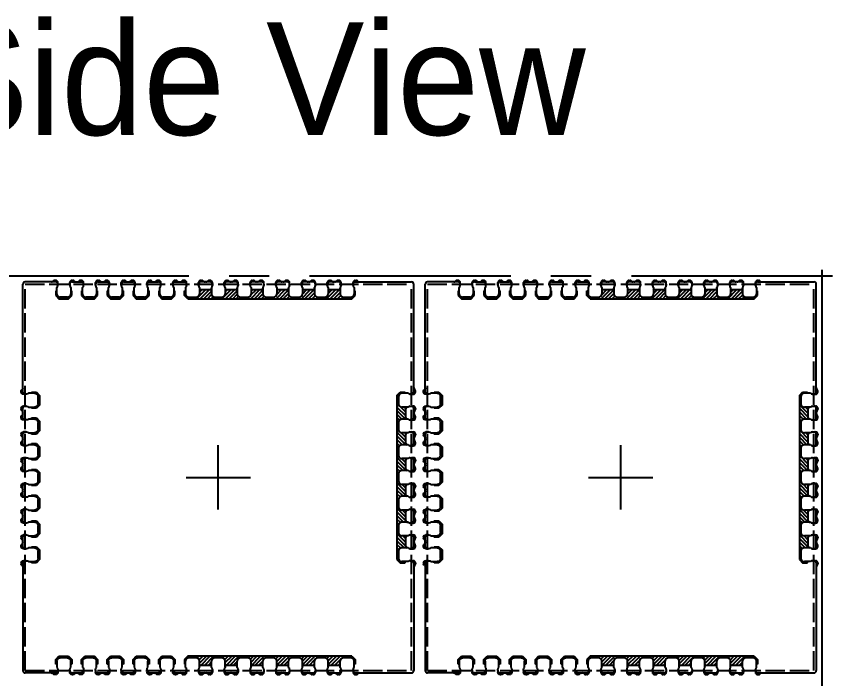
# Model space of a CAD drawing. Extents: x 398 to 764, y 536 to 780.
# Drawn here: x 617.88 to 643.24, y 753.72 to 774.29 of the extents above; entities that cross this region are included whole.
import ezdxf

# ---------------------------------------------------------------- set-up
doc = ezdxf.new("R2010")
doc.units = 0
for name, pattern in [('AM_ISO02W050', [7.5, 6, -1.5]), ('AXES', [2, 1.25, -0.25, 0.25, -0.25]), ('CONTINU', [0])]:
    doc.linetypes.add(name, pattern=pattern)
doc.layers.add('AXIS', color=4, linetype='AXES', lineweight=25)
doc.layers.add('NOTES', color=6, linetype='CONTINU', lineweight=25)
for name, color, linetype in [('bottom etching', 64, 'Continuous'), ('bottom leadframe', 7, 'Continuous'), ('leadframe', 7, 'Continuous'), ('Outline', 6, 'AM_ISO02W050'), ('top leadframe', 5, 'Continuous')]:
    doc.layers.add(name, color=color, linetype=linetype)
doc.styles.get("Standard").update_dxf_attribs({"font": 'ISOCP.SHX', "bigfont": 'bigfont.shx'})
pattern_1 = [(45, (31.19803, -19.82155), (-0.0561266, 0.0561266), [])]
pattern_2 = [(0, (33.5826, -10.5325), (0, 6.985), [5.08, -1.905]), (90, (33.5826, -10.5325), (-6.985, 4e-16), [5.08, -1.905])]
pattern_3 = [(45, (33.58265, -10.53248), (-0.0561266, 0.0561266), [])]
pattern_4 = [(45, (33.58265, -10.53248), (-0.05837166, 0.05837166), [])]

# ---------------------------------------------------------------- blocks, each defined once
blk = doc.blocks.new('12x12 outline')
at = {"layer": 'AXIS', "ltscale": 50}
for p, q in [((0, -1.052), (0, 0.948)), ((-1, -0.052), (1, -0.052))]:
    blk.add_line(p, q, dxfattribs=at)
at = {"layer": 'Outline', "ltscale": 0.1}
for p, q in [((-6, -6.052), (-6, 5.948)), ((-6, 5.948), (6, 5.948)), ((6, -6.052), (6, 5.948)), ((-6, -6.052), (6, -6.052))]:
    blk.add_line(p, q, dxfattribs=at)
at = {"layer": 'top leadframe', "ltscale": 50}
blk.add_line((0, -0.052), (0, -0.052), dxfattribs=at)
blk = doc.blocks.new('lead bottom new left')
at = {"layer": 'bottom leadframe'}
for p, q in [((0.522, 0.255), (0.522, 0.28)), ((0.37, 0.185), (0.452, 0.185)), ((0.37, -0.185), (0.452, -0.185)), ((0.522, -0.255), (0.522, -0.28))]:
    blk.add_line(p, q, dxfattribs=at)
at = {"layer": 'bottom leadframe', "ltscale": 50}
for p, q in [((0, -0.11), (0, 0.11)), ((0.105, 0.215), (0.299, 0.215)), ((0.362, 0.185), (0.4, 0.185)), ((0.299, -0.215), (0.105, -0.215)), ((0.4, -0.185), (0.362, -0.185))]:
    blk.add_line(p, q, dxfattribs=at)
for centre, radius, start, end in [((0.402, 0.255), 0.07, 270, 0), ((0.542, 0.387), 0.07, 180, 229.9948), ((0.105, 0.11), 0.105, 90, 180), ((0.362, 0.265), 0.08, 218.6822, 270), ((0.105, -0.11), 0.105, 180, 270), ((0.362, -0.265), 0.08, 90, 141.3178), ((0.402, -0.255), 0.07, 0, 90), ((0.542, -0.387), 0.07, 130.0052, 180)]:
    blk.add_arc(centre, radius, start, end, dxfattribs=at)
at = {"layer": 'bottom leadframe'}
for centre, start, end in [((0.452, 0.255), 270, 0), ((0.452, 0.28), 0, 49.9948), ((0.452, -0.255), 0, 90), ((0.452, -0.28), 310.0052, 0)]:
    blk.add_arc(centre, 0.07, start, end, dxfattribs=at)
blk = doc.blocks.new('Lead bottom leadframe')
at = {"layer": 'bottom etching', "ltscale": 50}
h = blk.add_hatch(dxfattribs=at)
h.set_pattern_fill('ANSI31', color=256, scale=0.025)
h.set_pattern_definition([(45, (1191.91155, 12.07104), (-0.056126601, 0.056126601), [])])
h.paths.add_polyline_path([(0, 0.15), (-0.1, 0.25), (-0.25, 0.25), (-0.25, 0.215), (-0.155, 0.215, -0.414214), (-0.05, 0.11), (-0.05, -0.11, -0.414214), (-0.155, -0.215), (-0.25, -0.215), (-0.25, -0.25), (-0.1, -0.25), (0, -0.15)])
at = {"layer": 'top leadframe', "ltscale": 50}
for p, q in [((-0.25, 0.215), (-0.25, 0.25)), ((-0.25, 0.25), (-0.1, 0.25)), ((-0.1, 0.25), (0, 0.15)), ((0, 0.15), (0, -0.15)), ((-0.25, -0.25), (-0.25, -0.215)), ((-0.1, -0.25), (-0.25, -0.25)), ((0, -0.15), (-0.1, -0.25))]:
    blk.add_line(p, q, dxfattribs=at)
at = {"layer": 'bottom etching', "ltscale": 50, "xscale": -1}
blk.add_blockref('lead bottom new left', (-0.05, 0), dxfattribs=at)
blk = doc.blocks.new('lead bottom new')
at = {"layer": 'bottom leadframe'}
for p, q in [((-0.522, 0.255), (-0.522, 0.28)), ((-0.37, 0.185), (-0.452, 0.185)), ((-0.37, -0.185), (-0.452, -0.185)), ((-0.522, -0.255), (-0.522, -0.28))]:
    blk.add_line(p, q, dxfattribs=at)
at = {"layer": 'bottom leadframe', "ltscale": 50}
for p, q in [((-0.362, 0.185), (-0.392, 0.185)), ((-0.299, 0.215), (-0.105, 0.215)), ((0, -0.11), (0, 0.11)), ((-0.4, -0.185), (-0.362, -0.185)), ((-0.362, -0.185), (-0.392, -0.185)), ((-0.299, -0.215), (-0.105, -0.215))]:
    blk.add_line(p, q, dxfattribs=at)
at = {"layer": 'bottom leadframe'}
for centre, start, end in [((-0.452, 0.28), 130.0052, 180), ((-0.452, 0.255), 180, 270), ((-0.452, -0.255), 90, 180), ((-0.452, -0.28), 180, 229.9948)]:
    blk.add_arc(centre, 0.07, start, end, dxfattribs=at)
at = {"layer": 'bottom leadframe', "ltscale": 50}
for centre, radius, start, end in [((-0.542, 0.387), 0.07, 310.0052, 0), ((-0.403, 0.255), 0.07, 180, 270), ((-0.362, 0.265), 0.08, 270, 321.3178), ((-0.105, 0.11), 0.105, 0, 90), ((-0.403, -0.255), 0.07, 90, 180), ((-0.362, -0.265), 0.08, 38.6822, 90), ((-0.105, -0.11), 0.105, 270, 0), ((-0.542, -0.387), 0.07, 0, 49.9948)]:
    blk.add_arc(centre, radius, start, end, dxfattribs=at)
blk = doc.blocks.new('power bar bottom leadframe')
at = {"layer": 'bottom etching', "ltscale": 50}
h = blk.add_hatch(dxfattribs=at)
h.set_pattern_fill('ANSI31', color=256, scale=0.025)
h.set_pattern_definition([(45, (31.98265, -4.98248), (-0.0561266, 0.0561266), [])])
h.paths.add_polyline_path([(-0.91, -0.05), (-0.69, -0.05, -0.414214), (-0.585, -0.155), (-0.585, -0.316, -0.414214), (-0.545, -0.276), (-0.255, -0.276, -0.414214), (-0.215, -0.316), (-0.215, -0.155, -0.414214), (-0.11, -0.05), (0.11, -0.05, -0.414214), (0.215, -0.155), (0.215, -0.316, -0.414214), (0.255, -0.276), (0.545, -0.276, -0.414214), (0.585, -0.316), (0.585, -0.155, -0.414214), (0.69, -0.05), (0.91, -0.05, -0.414214), (1.015, -0.155), (1.015, -0.316, -0.414214), (1.055, -0.276), (1.345, -0.276, -0.414214), (1.385, -0.316), (1.385, -0.155, -0.414214), (1.49, -0.05), (1.71, -0.05, -0.414214), (1.815, -0.155), (1.815, -0.316, -0.414214), (1.855, -0.276), (2.145, -0.276, -0.414214), (2.185, -0.316), (2.185, -0.155, -0.414214), (2.29, -0.05), (2.51, -0.05, -0.414214), (2.615, -0.155), (2.615, -0.25), (2.65, -0.25), (2.65, -0.1), (2.55, 0), (-2.55, 0), (-2.65, -0.1), (-2.65, -0.25), (-2.615, -0.25), (-2.615, -0.155, -0.414214), (-2.51, -0.05), (-2.29, -0.05, -0.414214), (-2.185, -0.155), (-2.185, -0.316, -0.414214), (-2.145, -0.276), (-1.855, -0.276, -0.414214), (-1.815, -0.316), (-1.815, -0.155, -0.414214), (-1.71, -0.05), (-1.49, -0.05, -0.414214), (-1.385, -0.155), (-1.385, -0.316, -0.414214), (-1.345, -0.276), (-1.055, -0.276, -0.414214), (-1.015, -0.316), (-1.015, -0.155, -0.414214)])
h = blk.add_hatch(dxfattribs=at)
h.set_pattern_fill('ANSI31', color=256, scale=0.025)
h.set_pattern_definition(pattern_1)
h.paths.add_polyline_path([(-2.013, -0.523), (-2.145, -0.523, -0.414214), (-2.215, -0.453), (-2.215, -0.503, 0.414214), (-2.145, -0.573), (-2.12, -0.573, 0.221671), (-2.066, -0.548, -0.221671)])
h = blk.add_hatch(dxfattribs=at)
h.set_pattern_fill('ANSI31', color=256, scale=0.025)
h.set_pattern_definition(pattern_1)
h.paths.add_polyline_path([(-1.785, -0.503), (-1.785, -0.453, -0.414214), (-1.855, -0.523), (-1.987, -0.523, -0.221671), (-1.934, -0.548, 0.221671), (-1.88, -0.573), (-1.855, -0.573, 0.414214)])
h = blk.add_hatch(dxfattribs=at)
h.set_pattern_fill('ANSI31', color=256, scale=0.025)
h.set_pattern_definition(pattern_1)
h.paths.add_polyline_path([(-1.266, -0.548, -0.221671), (-1.213, -0.523), (-1.345, -0.523, -0.414214), (-1.415, -0.453), (-1.415, -0.503, 0.414214), (-1.345, -0.573), (-1.32, -0.573, 0.221671)])
h = blk.add_hatch(dxfattribs=at)
h.set_pattern_fill('ANSI31', color=256, scale=0.025)
h.set_pattern_definition(pattern_1)
h.paths.add_polyline_path([(-0.985, -0.503), (-0.985, -0.453, -0.414214), (-1.055, -0.523), (-1.187, -0.523, -0.221671), (-1.134, -0.548, 0.221671), (-1.08, -0.573), (-1.055, -0.573, 0.414214)])
h = blk.add_hatch(dxfattribs=at)
h.set_pattern_fill('ANSI31', color=256, scale=0.025)
h.set_pattern_definition(pattern_1)
h.paths.add_polyline_path([(-0.466, -0.548, -0.221671), (-0.413, -0.523), (-0.545, -0.523, -0.414214), (-0.615, -0.453), (-0.615, -0.503, 0.414214), (-0.545, -0.573), (-0.52, -0.573, 0.221671)])
h = blk.add_hatch(dxfattribs=at)
h.set_pattern_fill('ANSI31', color=256, scale=0.025)
h.set_pattern_definition(pattern_1)
h.paths.add_polyline_path([(-0.185, -0.503), (-0.185, -0.453, -0.414214), (-0.255, -0.523), (-0.387, -0.523, -0.221671), (-0.334, -0.548, 0.221671), (-0.28, -0.573), (-0.255, -0.573, 0.414214)])
h = blk.add_hatch(dxfattribs=at)
h.set_pattern_fill('ANSI31', color=256, scale=0.025)
h.set_pattern_definition(pattern_1)
h.paths.add_polyline_path([(0.334, -0.548, -0.221671), (0.387, -0.523), (0.255, -0.523, -0.414214), (0.185, -0.453), (0.185, -0.503, 0.414214), (0.255, -0.573), (0.28, -0.573, 0.221671)])
h = blk.add_hatch(dxfattribs=at)
h.set_pattern_fill('ANSI31', color=256, scale=0.025)
h.set_pattern_definition(pattern_1)
h.paths.add_polyline_path([(0.615, -0.503), (0.615, -0.453, -0.414214), (0.545, -0.523), (0.413, -0.523, -0.221671), (0.466, -0.548, 0.221671), (0.52, -0.573), (0.545, -0.573, 0.414214)])
h = blk.add_hatch(dxfattribs=at)
h.set_pattern_fill('ANSI31', color=256, scale=0.025)
h.set_pattern_definition(pattern_1)
h.paths.add_polyline_path([(1.134, -0.548, -0.221671), (1.187, -0.523), (1.055, -0.523, -0.414214), (0.985, -0.453), (0.985, -0.503, 0.414214), (1.055, -0.573), (1.08, -0.573, 0.221671)])
h = blk.add_hatch(dxfattribs=at)
h.set_pattern_fill('ANSI31', color=256, scale=0.025)
h.set_pattern_definition(pattern_1)
h.paths.add_polyline_path([(1.415, -0.503), (1.415, -0.453, -0.414214), (1.345, -0.523), (1.213, -0.523, -0.221671), (1.266, -0.548, 0.221671), (1.32, -0.573), (1.345, -0.573, 0.414214)])
h = blk.add_hatch(dxfattribs=at)
h.set_pattern_fill('ANSI31', color=256, scale=0.025)
h.set_pattern_definition(pattern_1)
h.paths.add_polyline_path([(1.934, -0.548, -0.221671), (1.987, -0.523), (1.855, -0.523, -0.414214), (1.785, -0.453), (1.785, -0.503, 0.414214), (1.855, -0.573), (1.88, -0.573, 0.221671)])
h = blk.add_hatch(dxfattribs=at)
h.set_pattern_fill('ANSI31', color=256, scale=0.025)
h.set_pattern_definition(pattern_1)
h.paths.add_polyline_path([(2.215, -0.503), (2.215, -0.453, -0.414214), (2.145, -0.523), (2.013, -0.523, -0.221671), (2.066, -0.548, 0.221671), (2.12, -0.573), (2.145, -0.573, 0.414214)])
at = {"layer": 'bottom leadframe', "ltscale": 50}
for p, q in [((-2.65, -0.25), (-2.615, -0.25)), ((-2.65, -0.25), (-2.615, -0.25)), ((2.65, -0.25), (2.615, -0.25)), ((-2.585, -0.412, 0), (-2.585, -0.443, 0)), ((-1.385, -0.316), (-1.385, -0.35))]:
    blk.add_line(p, q, dxfattribs=at)
at = {"layer": 'leadframe', "ltscale": 50}
for p, q in [((-2.145, -0.523), (-1.855, -0.523)), ((-1.345, -0.523), (-1.055, -0.523)), ((-0.545, -0.523), (-0.255, -0.523)), ((0.255, -0.523), (0.545, -0.523)), ((1.055, -0.523), (1.345, -0.523)), ((1.855, -0.523), (2.145, -0.523))]:
    blk.add_line(p, q, dxfattribs=at)
at = {"layer": 'top leadframe', "ltscale": 50}
for p, q in [((-2.55, 0), (-2.65, -0.1)), ((2.55, 0), (-2.55, 0)), ((2.55, 0), (2.65, -0.1)), ((-2.65, -0.1), (-2.65, -0.25)), ((-2.65, -0.25), (-2.615, -0.25)), ((2.65, -0.25), (2.615, -0.25)), ((2.65, -0.1), (2.65, -0.25)), ((-2.145, -0.276), (-1.855, -0.276)), ((-1.345, -0.276), (-1.055, -0.276)), ((-0.545, -0.276), (-0.255, -0.276)), ((0.255, -0.276), (0.545, -0.276)), ((1.055, -0.276), (1.345, -0.276)), ((1.855, -0.276), (2.145, -0.276))]:
    blk.add_line(p, q, dxfattribs=at)
for centre, start, end in [((-2.145, -0.316), 90, 180), ((-1.855, -0.316), 0, 90), ((-1.345, -0.316), 90, 180), ((-1.055, -0.316), 0, 90), ((-0.545, -0.316), 90, 180), ((-0.255, -0.316), 0, 90), ((0.255, -0.316), 90, 180), ((0.545, -0.316), 0, 90), ((1.055, -0.316), 90, 180), ((1.345, -0.316), 0, 90), ((1.855, -0.316), 90, 180), ((2.145, -0.316), 0, 90)]:
    blk.add_arc(centre, 0.04, start, end, dxfattribs=at)
at = {"layer": 'leadframe', "ltscale": 50, "rotation": 90}
for p in [(-2.4, -0.05), (-1.6, -0.05), (-0.8, -0.05), (0, -0.05), (0.8, -0.05), (1.6, -0.05), (2.4, -0.05)]:
    blk.add_blockref('lead bottom new', p, dxfattribs=at)
blk = doc.blocks.new('bottom leadframe')
at = {"layer": 'bottom etching', "ltscale": 50}
h = blk.add_hatch(dxfattribs=at)
h.set_pattern_fill('ANSI31', color=256, scale=0.025)
h.set_pattern_definition(pattern_3)
h.paths.add_polyline_path([(-5.055, 6.122), (-5.08, 6.122, 0.221671), (-5.134, 6.097, -0.221671), (-5.187, 6.072), (-5.055, 6.072, -0.414214), (-4.985, 6.003), (-4.985, 6.052, 0.414214)])
h = blk.add_hatch(dxfattribs=at)
h.set_pattern_fill('ANSI31', color=256, scale=0.025)
h.set_pattern_definition(pattern_3)
h.paths.add_polyline_path([(-4.255, 6.122), (-4.28, 6.122, 0.221671), (-4.334, 6.097, -0.221671), (-4.387, 6.072), (-4.255, 6.072, -0.414214), (-4.185, 6.003), (-4.185, 6.052, 0.414214)])
h = blk.add_hatch(dxfattribs=at)
h.set_pattern_fill('ANSI31', color=256, scale=0.025)
h.set_pattern_definition(pattern_3)
h.paths.add_polyline_path([(-3.666, 6.097, 0.221671), (-3.72, 6.122), (-3.745, 6.122, 0.414214), (-3.815, 6.052), (-3.815, 6.003, -0.414214), (-3.745, 6.072), (-3.613, 6.072, -0.221671)])
h = blk.add_hatch(dxfattribs=at)
h.set_pattern_fill('ANSI31', color=256, scale=0.025)
h.set_pattern_definition(pattern_3)
h.paths.add_polyline_path([(-3.455, 6.122), (-3.48, 6.122, 0.221671), (-3.534, 6.097, -0.221671), (-3.587, 6.072), (-3.455, 6.072, -0.414214), (-3.385, 6.003), (-3.385, 6.052, 0.414214)])
h = blk.add_hatch(dxfattribs=at)
h.set_pattern_fill('ANSI31', color=256, scale=0.025)
h.set_pattern_definition(pattern_3)
h.paths.add_polyline_path([(-2.866, 6.097, 0.221671), (-2.92, 6.122), (-2.945, 6.122, 0.414214), (-3.015, 6.052), (-3.015, 6.003, -0.414214), (-2.945, 6.072), (-2.813, 6.072, -0.221671)])
h = blk.add_hatch(dxfattribs=at)
h.set_pattern_fill('ANSI31', color=256, scale=0.025)
h.set_pattern_definition(pattern_3)
h.paths.add_polyline_path([(-2.655, 6.122), (-2.68, 6.122, 0.221671), (-2.734, 6.097, -0.221671), (-2.787, 6.072), (-2.655, 6.072, -0.414214), (-2.585, 6.003), (-2.585, 6.052, 0.414214)])
h = blk.add_hatch(dxfattribs=at)
h.set_pattern_fill('ANSI31', color=256, scale=0.025)
h.set_pattern_definition(pattern_3)
h.paths.add_polyline_path([(-2.12, 6.122), (-2.145, 6.122, 0.414214), (-2.215, 6.052), (-2.215, 6.003, -0.414214), (-2.145, 6.072), (-2.013, 6.072, -0.221671), (-2.066, 6.097, 0.221671)])
h = blk.add_hatch(dxfattribs=at)
h.set_pattern_fill('ANSI31', color=256, scale=0.025)
h.set_pattern_definition(pattern_3)
h.paths.add_polyline_path([(-1.855, 6.122), (-1.88, 6.122, 0.221671), (-1.934, 6.097, -0.221671), (-1.987, 6.072), (-1.855, 6.072, -0.414214), (-1.785, 6.003), (-1.785, 6.052, 0.414214)])
h = blk.add_hatch(dxfattribs=at)
h.set_pattern_fill('ANSI31', color=256, scale=0.025)
h.set_pattern_definition(pattern_3)
h.paths.add_polyline_path([(-1.266, 6.097, 0.221671), (-1.32, 6.122), (-1.345, 6.122, 0.414214), (-1.415, 6.052), (-1.415, 6.003, -0.414214), (-1.345, 6.072), (-1.213, 6.072, -0.221671)])
h = blk.add_hatch(dxfattribs=at)
h.set_pattern_fill('ANSI31', color=256, scale=0.025)
h.set_pattern_definition(pattern_3)
h.paths.add_polyline_path([(-1.055, 6.122), (-1.08, 6.122, 0.221671), (-1.134, 6.097, -0.221671), (-1.187, 6.072), (-1.055, 6.072, -0.414214), (-0.985, 6.003), (-0.985, 6.052, 0.414214)])
h = blk.add_hatch(dxfattribs=at)
h.set_pattern_fill('ANSI31', color=256, scale=0.025)
h.set_pattern_definition(pattern_3)
h.paths.add_polyline_path([(4.28, 6.122), (4.255, 6.122, 0.414214), (4.185, 6.052), (4.185, 6.003, -0.414214), (4.255, 6.072), (4.387, 6.072, -0.221671), (4.334, 6.097, 0.221671)])
h = blk.add_hatch(dxfattribs=at)
h.set_pattern_fill('ANSI31', color=256, scale=0.025)
h.set_pattern_definition(pattern_3)
h.paths.add_polyline_path([(-6.073, 2.787, -0.221671), (-6.098, 2.734, 0.221671), (-6.123, 2.68), (-6.123, 2.655, 0.414214), (-6.053, 2.585), (-6.003, 2.585, -0.414214), (-6.073, 2.655)])
h = blk.add_hatch(dxfattribs=at)
h.set_pattern_fill('ANSI31', color=256, scale=0.025)
h.set_pattern_definition(pattern_3)
h.paths.add_polyline_path([(6.122, 2.68, 0.221671), (6.097, 2.734, -0.221671), (6.072, 2.787), (6.072, 2.655, -0.414214), (6.003, 2.585), (6.052, 2.585, 0.414214), (6.122, 2.655)])
h = blk.add_hatch(dxfattribs=at)
h.set_pattern_fill('ANSI31', color=256, scale=0.025)
h.set_pattern_definition(pattern_3)
h.paths.add_polyline_path([(-6.003, 2.215), (-6.053, 2.215, 0.414214), (-6.123, 2.145), (-6.123, 2.12, 0.221671), (-6.098, 2.066, -0.221671), (-6.073, 2.013), (-6.073, 2.145, -0.414214)])
h = blk.add_hatch(dxfattribs=at)
h.set_pattern_fill('ANSI31', color=256, scale=0.025)
h.set_pattern_definition(pattern_3)
h.paths.add_polyline_path([(-6.073, 1.987, -0.221671), (-6.098, 1.934, 0.221671), (-6.123, 1.88), (-6.123, 1.855, 0.414214), (-6.053, 1.785), (-6.003, 1.785, -0.414214), (-6.073, 1.855)])
h = blk.add_hatch(dxfattribs=at)
h.set_pattern_fill('ANSI31', color=256, scale=0.025)
h.set_pattern_definition(pattern_3)
h.paths.add_polyline_path([(-6.073, 1.345, -0.414214), (-6.003, 1.415), (-6.053, 1.415, 0.414214), (-6.123, 1.345), (-6.123, 1.32, 0.221671), (-6.098, 1.266, -0.221671), (-6.073, 1.213)])
h = blk.add_hatch(dxfattribs=at)
h.set_pattern_fill('ANSI31', color=256, scale=0.025)
h.set_pattern_definition(pattern_3)
h.paths.add_polyline_path([(-6.073, 1.187, -0.221671), (-6.098, 1.134, 0.221671), (-6.123, 1.08), (-6.123, 1.055, 0.414214), (-6.053, 0.985), (-6.003, 0.985, -0.414214), (-6.073, 1.055)])
h = blk.add_hatch(dxfattribs=at)
h.set_pattern_fill('ANSI31', color=256, scale=0.025)
h.set_pattern_definition(pattern_3)
h.paths.add_polyline_path([(-6.073, 0.545, -0.414214), (-6.003, 0.615), (-6.053, 0.615, 0.414214), (-6.123, 0.545), (-6.123, 0.52, 0.221671), (-6.098, 0.466, -0.221671), (-6.073, 0.413)])
h = blk.add_hatch(dxfattribs=at)
h.set_pattern_fill('ANSI31', color=256, scale=0.025)
h.set_pattern_definition(pattern_3)
h.paths.add_polyline_path([(-6.073, 0.387, -0.221671), (-6.098, 0.334, 0.221671), (-6.123, 0.28), (-6.123, 0.255, 0.414214), (-6.053, 0.185), (-6.003, 0.185, -0.414214), (-6.073, 0.255)])
h = blk.add_hatch(dxfattribs=at)
h.set_pattern_fill('ANSI31', color=256, scale=0.025)
h.set_pattern_definition(pattern_3)
h.paths.add_polyline_path([(-6.073, -0.255, -0.414214), (-6.003, -0.185), (-6.053, -0.185, 0.414214), (-6.123, -0.255), (-6.123, -0.28, 0.221671), (-6.098, -0.334, -0.221671), (-6.073, -0.387)])
h = blk.add_hatch(dxfattribs=at)
h.set_pattern_fill('ANSI31', color=256, scale=0.025)
h.set_pattern_definition(pattern_3)
h.paths.add_polyline_path([(-6.073, -0.545), (-6.073, -0.413, -0.221671), (-6.098, -0.466, 0.221671), (-6.123, -0.52), (-6.123, -0.545, 0.414214), (-6.053, -0.615), (-6.003, -0.615, -0.414214)])
h = blk.add_hatch(dxfattribs=at)
h.set_pattern_fill('ANSI31', color=256, scale=0.025)
h.set_pattern_definition(pattern_3)
h.paths.add_polyline_path([(-6.003, -0.985), (-6.053, -0.985, 0.414214), (-6.123, -1.055), (-6.123, -1.08, 0.221671), (-6.098, -1.134, -0.221671), (-6.073, -1.187), (-6.073, -1.055, -0.414214)])
h = blk.add_hatch(dxfattribs=at)
h.set_pattern_fill('ANSI31', color=256, scale=0.025)
h.set_pattern_definition(pattern_3)
h.paths.add_polyline_path([(-6.073, -1.345), (-6.073, -1.213, -0.221671), (-6.098, -1.266, 0.221671), (-6.123, -1.32), (-6.123, -1.345, 0.414214), (-6.053, -1.415), (-6.003, -1.415, -0.414214)])
h = blk.add_hatch(dxfattribs=at)
h.set_pattern_fill('ANSI31', color=256, scale=0.025)
h.set_pattern_definition(pattern_3)
h.paths.add_polyline_path([(-6.003, -1.785), (-6.053, -1.785, 0.414214), (-6.123, -1.855), (-6.123, -1.88, 0.221671), (-6.098, -1.934, -0.221671), (-6.073, -1.987), (-6.073, -1.855, -0.414214)])
h = blk.add_hatch(dxfattribs=at)
h.set_pattern_fill('ANSI31', color=256, scale=0.025)
h.set_pattern_definition(pattern_3)
h.paths.add_polyline_path([(-6.073, -2.145), (-6.073, -2.013, -0.221671), (-6.098, -2.066, 0.221671), (-6.123, -2.12), (-6.123, -2.145, 0.414214), (-6.053, -2.215), (-6.003, -2.215, -0.414214)])
h = blk.add_hatch(dxfattribs=at)
h.set_pattern_fill('ANSI31', color=256, scale=0.025)
h.set_pattern_definition(pattern_3)
h.paths.add_polyline_path([(-6.003, -2.585), (-6.053, -2.585, 0.414214), (-6.123, -2.655), (-6.123, -2.68, 0.221671), (-6.098, -2.734, -0.221671), (-6.073, -2.787), (-6.073, -2.655, -0.414214)])
h = blk.add_hatch(dxfattribs=at)
h.set_pattern_fill('ANSI31', color=256, scale=0.025)
h.set_pattern_definition(pattern_3)
h.paths.add_polyline_path([(6.122, -2.655, 0.414214), (6.052, -2.585), (6.003, -2.585, -0.414214), (6.072, -2.655), (6.072, -2.787, -0.221671), (6.097, -2.734, 0.221671), (6.122, -2.68)])
h = blk.add_hatch(dxfattribs=at)
h.set_pattern_fill('ANSI31', color=256, scale=0.025)
h.set_pattern_definition(pattern_3)
h.paths.add_polyline_path([(-4.985, -6.053), (-4.985, -6.003, -0.414214), (-5.055, -6.073), (-5.187, -6.073, -0.221671), (-5.134, -6.098, 0.221671), (-5.08, -6.123), (-5.055, -6.123, 0.414214)])
h = blk.add_hatch(dxfattribs=at)
h.set_pattern_fill('ANSI31', color=256, scale=0.025)
h.set_pattern_definition(pattern_3)
h.paths.add_polyline_path([(-4.413, -6.073), (-4.545, -6.073, -0.414214), (-4.615, -6.003), (-4.615, -6.053, 0.414214), (-4.545, -6.123), (-4.52, -6.123, 0.221671), (-4.466, -6.098, -0.221671)])
h = blk.add_hatch(dxfattribs=at)
h.set_pattern_fill('ANSI31', color=256, scale=0.025)
h.set_pattern_definition(pattern_3)
h.paths.add_polyline_path([(-4.185, -6.053), (-4.185, -6.003, -0.414214), (-4.255, -6.073), (-4.387, -6.073, -0.221671), (-4.334, -6.098, 0.221671), (-4.28, -6.123), (-4.255, -6.123, 0.414214)])
h = blk.add_hatch(dxfattribs=at)
h.set_pattern_fill('ANSI31', color=256, scale=0.025)
h.set_pattern_definition(pattern_3)
h.paths.add_polyline_path([(-3.666, -6.098, -0.221671), (-3.613, -6.073), (-3.745, -6.073, -0.414214), (-3.815, -6.003), (-3.815, -6.053, 0.414214), (-3.745, -6.123), (-3.72, -6.123, 0.221671)])
h = blk.add_hatch(dxfattribs=at)
h.set_pattern_fill('ANSI31', color=256, scale=0.025)
h.set_pattern_definition(pattern_3)
h.paths.add_polyline_path([(-3.385, -6.053), (-3.385, -6.003, -0.414214), (-3.455, -6.073), (-3.587, -6.073, -0.221671), (-3.534, -6.098, 0.221671), (-3.48, -6.123), (-3.455, -6.123, 0.414214)])
h = blk.add_hatch(dxfattribs=at)
h.set_pattern_fill('ANSI31', color=256, scale=0.025)
h.set_pattern_definition(pattern_3)
h.paths.add_polyline_path([(-2.013, -6.073), (-2.145, -6.073, -0.414214), (-2.215, -6.003), (-2.215, -6.053, 0.414214), (-2.145, -6.123), (-2.12, -6.123, 0.221671), (-2.066, -6.098, -0.221671)])
h = blk.add_hatch(dxfattribs=at)
h.set_pattern_fill('ANSI31', color=256, scale=0.025)
h.set_pattern_definition(pattern_3)
h.paths.add_polyline_path([(-1.785, -6.053), (-1.785, -6.003, -0.414214), (-1.855, -6.073), (-1.987, -6.073, -0.221671), (-1.934, -6.098, 0.221671), (-1.88, -6.123), (-1.855, -6.123, 0.414214)])
h = blk.add_hatch(dxfattribs=at)
h.set_pattern_fill('ANSI31', color=256, scale=0.025)
h.set_pattern_definition(pattern_3)
h.paths.add_polyline_path([(-1.213, -6.073), (-1.345, -6.073, -0.414214), (-1.415, -6.003), (-1.415, -6.053, 0.414214), (-1.345, -6.123), (-1.32, -6.123, 0.221671), (-1.266, -6.098, -0.221671)])
h = blk.add_hatch(dxfattribs=at)
h.set_pattern_fill('ANSI31', color=256, scale=0.025)
h.set_pattern_definition(pattern_3)
h.paths.add_polyline_path([(-0.985, -6.053), (-0.985, -6.003, -0.414214), (-1.055, -6.073), (-1.187, -6.073, -0.221671), (-1.134, -6.098, 0.221671), (-1.08, -6.123), (-1.055, -6.123, 0.414214)])
h = blk.add_hatch(dxfattribs=at)
h.set_pattern_fill('ANSI31', color=256, scale=0.025)
h.set_pattern_definition(pattern_3)
h.paths.add_polyline_path([(4.387, -6.073), (4.255, -6.073, -0.414214), (4.185, -6.003), (4.185, -6.053, 0.414214), (4.255, -6.123), (4.28, -6.123, 0.221671), (4.334, -6.098, -0.221671)])
at = {"layer": 'leadframe', "ltscale": 50, "true_color": 0x727430}
h = blk.add_hatch(dxfattribs=at)
h.set_pattern_fill('ANGLE', color=67)
h.set_pattern_definition(pattern_2)
h.paths.add_polyline_path([(-5.055, 6.122), (-5.08, 6.122, 0.221671), (-5.134, 6.097, -0.221671), (-5.187, 6.072), (-5.055, 6.072, -0.414214), (-4.985, 6.003), (-4.985, 6.052, 0.414214)])
h = blk.add_hatch(dxfattribs=at)
h.set_pattern_fill('ANGLE', color=67)
h.set_pattern_definition(pattern_2)
h.paths.add_polyline_path([(-4.52, 6.122), (-4.545, 6.122, 0.414214), (-4.615, 6.052), (-4.615, 6.003, -0.414214), (-4.545, 6.072), (-4.413, 6.072, -0.221671), (-4.466, 6.097, 0.221671)])
h = blk.add_hatch(dxfattribs=at)
h.set_pattern_fill('ANSI31', color=67, scale=0.026)
h.set_pattern_definition(pattern_4)
h.paths.add_polyline_path([(-4.466, 6.097, 0.221671), (-4.52, 6.122), (-4.545, 6.122, 0.414214), (-4.615, 6.052), (-4.615, 6.003, -0.414214), (-4.545, 6.072), (-4.413, 6.072, -0.221671)])
h = blk.add_hatch(dxfattribs=at)
h.set_pattern_fill('ANGLE', color=67)
h.set_pattern_definition(pattern_2)
h.paths.add_polyline_path([(-4.255, 6.122), (-4.28, 6.122, 0.221671), (-4.334, 6.097, -0.221671), (-4.387, 6.072), (-4.255, 6.072, -0.414214), (-4.185, 6.003), (-4.185, 6.052, 0.414214)])
h = blk.add_hatch(dxfattribs=at)
h.set_pattern_fill('ANGLE', color=67)
h.set_pattern_definition(pattern_2)
h.paths.add_polyline_path([(-3.72, 6.122), (-3.745, 6.122, 0.414214), (-3.815, 6.052), (-3.815, 6.003, -0.414214), (-3.745, 6.072), (-3.613, 6.072, -0.221671), (-3.666, 6.097, 0.221671)])
h = blk.add_hatch(dxfattribs=at)
h.set_pattern_fill('ANGLE', color=67)
h.set_pattern_definition(pattern_2)
h.paths.add_polyline_path([(-3.455, 6.122), (-3.48, 6.122, 0.221671), (-3.534, 6.097, -0.221671), (-3.587, 6.072), (-3.455, 6.072, -0.414214), (-3.385, 6.003), (-3.385, 6.052, 0.414214)])
h = blk.add_hatch(dxfattribs=at)
h.set_pattern_fill('ANGLE', color=67)
h.set_pattern_definition(pattern_2)
h.paths.add_polyline_path([(-2.92, 6.122), (-2.945, 6.122, 0.414214), (-3.015, 6.052), (-3.015, 6.003, -0.414214), (-2.945, 6.072), (-2.813, 6.072, -0.221671), (-2.866, 6.097, 0.221671)])
h = blk.add_hatch(dxfattribs=at)
h.set_pattern_fill('ANGLE', color=67)
h.set_pattern_definition(pattern_2)
h.paths.add_polyline_path([(-2.655, 6.122), (-2.68, 6.122, 0.221671), (-2.734, 6.097, -0.221671), (-2.787, 6.072), (-2.655, 6.072, -0.414214), (-2.585, 6.003), (-2.585, 6.052, 0.414214)])
h = blk.add_hatch(dxfattribs=at)
h.set_pattern_fill('ANGLE', color=67)
h.set_pattern_definition(pattern_2)
h.paths.add_polyline_path([(-2.066, 6.097, 0.221671), (-2.12, 6.122), (-2.145, 6.122, 0.414214), (-2.215, 6.052), (-2.215, 6.003, -0.414214), (-2.145, 6.072), (-2.013, 6.072, -0.221671)])
h = blk.add_hatch(dxfattribs=at)
h.set_pattern_fill('ANGLE', color=67)
h.set_pattern_definition(pattern_2)
h.paths.add_polyline_path([(-1.855, 6.122), (-1.88, 6.122, 0.221671), (-1.934, 6.097, -0.221671), (-1.987, 6.072), (-1.855, 6.072, -0.414214), (-1.785, 6.003), (-1.785, 6.052, 0.414214)])
h = blk.add_hatch(dxfattribs=at)
h.set_pattern_fill('ANGLE', color=67)
h.set_pattern_definition(pattern_2)
h.paths.add_polyline_path([(-1.055, 6.122), (-1.08, 6.122, 0.221671), (-1.134, 6.097, -0.221671), (-1.187, 6.072), (-1.055, 6.072, -0.414214), (-0.985, 6.003), (-0.985, 6.052, 0.414214)])
h = blk.add_hatch(dxfattribs=at)
h.set_pattern_fill('ANGLE', color=67)
h.set_pattern_definition(pattern_2)
h.paths.add_polyline_path([(4.334, 6.097, 0.221671), (4.28, 6.122), (4.255, 6.122, 0.414214), (4.185, 6.052), (4.185, 6.003, -0.414214), (4.255, 6.072), (4.387, 6.072, -0.221671)])
h = blk.add_hatch(dxfattribs=at)
h.set_pattern_fill('ANGLE', color=67)
h.set_pattern_definition(pattern_2)
h.paths.add_polyline_path([(-6.073, 2.787, -0.221671), (-6.098, 2.734, 0.221671), (-6.123, 2.68), (-6.123, 2.655, 0.414214), (-6.053, 2.585), (-6.003, 2.585, -0.414214), (-6.073, 2.655)])
h = blk.add_hatch(dxfattribs=at)
h.set_pattern_fill('ANGLE', color=67)
h.set_pattern_definition(pattern_2)
h.paths.add_polyline_path([(6.122, 2.68, 0.221671), (6.097, 2.734, -0.221671), (6.072, 2.787), (6.072, 2.655, -0.414214), (6.003, 2.585), (6.052, 2.585, 0.414214), (6.122, 2.655)])
h = blk.add_hatch(dxfattribs=at)
h.set_pattern_fill('ANGLE', color=67)
h.set_pattern_definition(pattern_2)
h.paths.add_polyline_path([(-6.073, 2.145, -0.414214), (-6.003, 2.215), (-6.053, 2.215, 0.414214), (-6.123, 2.145), (-6.123, 2.12, 0.221671), (-6.098, 2.066, -0.221671), (-6.073, 2.013)])
h = blk.add_hatch(dxfattribs=at)
h.set_pattern_fill('ANGLE', color=67)
h.set_pattern_definition(pattern_2)
h.paths.add_polyline_path([(-6.073, 1.987, -0.221671), (-6.098, 1.934, 0.221671), (-6.123, 1.88), (-6.123, 1.855, 0.414214), (-6.053, 1.785), (-6.003, 1.785, -0.414214), (-6.073, 1.855)])
h = blk.add_hatch(dxfattribs=at)
h.set_pattern_fill('ANGLE', color=67)
h.set_pattern_definition(pattern_2)
h.paths.add_polyline_path([(-6.073, 1.345, -0.414214), (-6.003, 1.415), (-6.053, 1.415, 0.414214), (-6.123, 1.345), (-6.123, 1.32, 0.221671), (-6.098, 1.266, -0.221671), (-6.073, 1.213)])
h = blk.add_hatch(dxfattribs=at)
h.set_pattern_fill('ANGLE', color=67)
h.set_pattern_definition(pattern_2)
h.paths.add_polyline_path([(-6.073, 1.187, -0.221671), (-6.098, 1.134, 0.221671), (-6.123, 1.08), (-6.123, 1.055, 0.414214), (-6.053, 0.985), (-6.003, 0.985, -0.414214), (-6.073, 1.055)])
h = blk.add_hatch(dxfattribs=at)
h.set_pattern_fill('ANGLE', color=67)
h.set_pattern_definition(pattern_2)
h.paths.add_polyline_path([(-6.003, 0.615), (-6.053, 0.615, 0.414214), (-6.123, 0.545), (-6.123, 0.52, 0.221671), (-6.098, 0.466, -0.221671), (-6.073, 0.413), (-6.073, 0.545, -0.414214)])
h = blk.add_hatch(dxfattribs=at)
h.set_pattern_fill('ANGLE', color=67)
h.set_pattern_definition(pattern_2)
h.paths.add_polyline_path([(-6.073, 0.387, -0.221671), (-6.098, 0.334, 0.221671), (-6.123, 0.28), (-6.123, 0.255, 0.414214), (-6.053, 0.185), (-6.003, 0.185, -0.414214), (-6.073, 0.255)])
h = blk.add_hatch(dxfattribs=at)
h.set_pattern_fill('ANGLE', color=67)
h.set_pattern_definition(pattern_2)
h.paths.add_polyline_path([(-6.073, -0.255, -0.414214), (-6.003, -0.185), (-6.053, -0.185, 0.414214), (-6.123, -0.255), (-6.123, -0.28, 0.221671), (-6.098, -0.334, -0.221671), (-6.073, -0.387)])
h = blk.add_hatch(dxfattribs=at)
h.set_pattern_fill('ANGLE', color=67)
h.set_pattern_definition(pattern_2)
h.paths.add_polyline_path([(-6.073, -0.545), (-6.073, -0.413, -0.221671), (-6.098, -0.466, 0.221671), (-6.123, -0.52), (-6.123, -0.545, 0.414214), (-6.053, -0.615), (-6.003, -0.615, -0.414214)])
h = blk.add_hatch(dxfattribs=at)
h.set_pattern_fill('ANGLE', color=67)
h.set_pattern_definition(pattern_2)
h.paths.add_polyline_path([(-6.003, -0.985), (-6.053, -0.985, 0.414214), (-6.123, -1.055), (-6.123, -1.08, 0.221671), (-6.098, -1.134, -0.221671), (-6.073, -1.187), (-6.073, -1.055, -0.414214)])
h = blk.add_hatch(dxfattribs=at)
h.set_pattern_fill('ANGLE', color=67)
h.set_pattern_definition(pattern_2)
h.paths.add_polyline_path([(-6.073, -1.345), (-6.073, -1.213, -0.221671), (-6.098, -1.266, 0.221671), (-6.123, -1.32), (-6.123, -1.345, 0.414214), (-6.053, -1.415), (-6.003, -1.415, -0.414214)])
h = blk.add_hatch(dxfattribs=at)
h.set_pattern_fill('ANGLE', color=67)
h.set_pattern_definition(pattern_2)
h.paths.add_polyline_path([(-6.073, -1.855, -0.414214), (-6.003, -1.785), (-6.053, -1.785, 0.414214), (-6.123, -1.855), (-6.123, -1.88, 0.221671), (-6.098, -1.934, -0.221671), (-6.073, -1.987)])
h = blk.add_hatch(dxfattribs=at)
h.set_pattern_fill('ANGLE', color=67)
h.set_pattern_definition(pattern_2)
h.paths.add_polyline_path([(-6.073, -2.145), (-6.073, -2.013, -0.221671), (-6.098, -2.066, 0.221671), (-6.123, -2.12), (-6.123, -2.145, 0.414214), (-6.053, -2.215), (-6.003, -2.215, -0.414214)])
h = blk.add_hatch(dxfattribs=at)
h.set_pattern_fill('ANGLE', color=67)
h.set_pattern_definition(pattern_2)
h.paths.add_polyline_path([(-6.073, -2.655, -0.414214), (-6.003, -2.585), (-6.053, -2.585, 0.414214), (-6.123, -2.655), (-6.123, -2.68, 0.221671), (-6.098, -2.734, -0.221671), (-6.073, -2.787)])
h = blk.add_hatch(dxfattribs=at)
h.set_pattern_fill('ANGLE', color=67)
h.set_pattern_definition(pattern_2)
h.paths.add_polyline_path([(6.122, -2.655, 0.414214), (6.052, -2.585), (6.003, -2.585, -0.414214), (6.072, -2.655), (6.072, -2.787, -0.221671), (6.097, -2.734, 0.221671), (6.122, -2.68)])
h = blk.add_hatch(dxfattribs=at)
h.set_pattern_fill('ANGLE', color=67)
h.set_pattern_definition(pattern_2)
h.paths.add_polyline_path([(-4.985, -6.053), (-4.985, -6.003, -0.414214), (-5.055, -6.073), (-5.187, -6.073, -0.221671), (-5.134, -6.098, 0.221671), (-5.08, -6.123), (-5.055, -6.123, 0.414214)])
h = blk.add_hatch(dxfattribs=at)
h.set_pattern_fill('ANGLE', color=67)
h.set_pattern_definition(pattern_2)
h.paths.add_polyline_path([(-4.413, -6.073), (-4.545, -6.073, -0.414214), (-4.615, -6.003), (-4.615, -6.053, 0.414214), (-4.545, -6.123), (-4.52, -6.123, 0.221671), (-4.466, -6.098, -0.221671)])
h = blk.add_hatch(dxfattribs=at)
h.set_pattern_fill('ANGLE', color=67)
h.set_pattern_definition(pattern_2)
h.paths.add_polyline_path([(-4.185, -6.053), (-4.185, -6.003, -0.414214), (-4.255, -6.073), (-4.387, -6.073, -0.221671), (-4.334, -6.098, 0.221671), (-4.28, -6.123), (-4.255, -6.123, 0.414214)])
h = blk.add_hatch(dxfattribs=at)
h.set_pattern_fill('ANGLE', color=67)
h.set_pattern_definition(pattern_2)
h.paths.add_polyline_path([(-3.666, -6.098, -0.221671), (-3.613, -6.073), (-3.745, -6.073, -0.414214), (-3.815, -6.003), (-3.815, -6.053, 0.414214), (-3.745, -6.123), (-3.72, -6.123, 0.221671)])
h = blk.add_hatch(dxfattribs=at)
h.set_pattern_fill('ANGLE', color=67)
h.set_pattern_definition(pattern_2)
h.paths.add_polyline_path([(-3.385, -6.053), (-3.385, -6.003, -0.414214), (-3.455, -6.073), (-3.587, -6.073, -0.221671), (-3.534, -6.098, 0.221671), (-3.48, -6.123), (-3.455, -6.123, 0.414214)])
h = blk.add_hatch(dxfattribs=at)
h.set_pattern_fill('ANGLE', color=67)
h.set_pattern_definition(pattern_2)
h.paths.add_polyline_path([(-2.813, -6.073), (-2.945, -6.073, -0.414214), (-3.015, -6.003), (-3.015, -6.053, 0.414214), (-2.945, -6.123), (-2.92, -6.123, 0.221671), (-2.866, -6.098, -0.221671)])
h = blk.add_hatch(dxfattribs=at)
h.set_pattern_fill('ANSI31', color=67, scale=0.026)
h.set_pattern_definition(pattern_4)
h.paths.add_polyline_path([(-2.866, -6.098, -0.221671), (-2.813, -6.073), (-2.945, -6.073, -0.414214), (-3.015, -6.003), (-3.015, -6.053, 0.414214), (-2.945, -6.123), (-2.92, -6.123, 0.221671)])
h = blk.add_hatch(dxfattribs=at)
h.set_pattern_fill('ANGLE', color=67)
h.set_pattern_definition(pattern_2)
h.paths.add_polyline_path([(-2.585, -6.053), (-2.585, -6.003, -0.414214), (-2.655, -6.073), (-2.787, -6.073, -0.221671), (-2.734, -6.098, 0.221671), (-2.68, -6.123), (-2.655, -6.123, 0.414214)])
h = blk.add_hatch(dxfattribs=at)
h.set_pattern_fill('ANSI31', color=67, scale=0.026)
h.set_pattern_definition(pattern_4)
h.paths.add_polyline_path([(-2.585, -6.053), (-2.585, -6.003, -0.414214), (-2.655, -6.073), (-2.787, -6.073, -0.221671), (-2.734, -6.098, 0.221671), (-2.68, -6.123), (-2.655, -6.123, 0.414214)])
h = blk.add_hatch(dxfattribs=at)
h.set_pattern_fill('ANGLE', color=67)
h.set_pattern_definition(pattern_2)
h.paths.add_polyline_path([(-2.013, -6.073), (-2.145, -6.073, -0.414214), (-2.215, -6.003), (-2.215, -6.053, 0.414214), (-2.145, -6.123), (-2.12, -6.123, 0.221671), (-2.066, -6.098, -0.221671)])
h = blk.add_hatch(dxfattribs=at)
h.set_pattern_fill('ANGLE', color=67)
h.set_pattern_definition(pattern_2)
h.paths.add_polyline_path([(-1.785, -6.053), (-1.785, -6.003, -0.414214), (-1.855, -6.073), (-1.987, -6.073, -0.221671), (-1.934, -6.098, 0.221671), (-1.88, -6.123), (-1.855, -6.123, 0.414214)])
h = blk.add_hatch(dxfattribs=at)
h.set_pattern_fill('ANGLE', color=67)
h.set_pattern_definition(pattern_2)
h.paths.add_polyline_path([(-0.985, -6.053), (-0.985, -6.003, -0.414214), (-1.055, -6.073), (-1.187, -6.073, -0.221671), (-1.134, -6.098, 0.221671), (-1.08, -6.123), (-1.055, -6.123, 0.414214)])
h = blk.add_hatch(dxfattribs=at)
h.set_pattern_fill('ANGLE', color=67)
h.set_pattern_definition(pattern_2)
h.paths.add_polyline_path([(4.334, -6.098, -0.221671), (4.387, -6.073), (4.255, -6.073, -0.414214), (4.185, -6.003), (4.185, -6.053, 0.414214), (4.255, -6.123), (4.28, -6.123, 0.221671)])
at = {"layer": 'bottom leadframe', "ltscale": 50}
for p, q in [((-6.073, 2.655), (-6.073, 6.001)), ((-5.055, 6.072), (-6.001, 6.072)), ((-4.545, 6.072), (-4.255, 6.072)), ((-3.745, 6.072), (-3.455, 6.072)), ((-2.945, 6.072), (-2.655, 6.072)), ((-2.145, 6.072), (-1.855, 6.072)), ((-1.345, 6.072), (-1.055, 6.072)), ((4.255, 6.072), (6, 6.072)), ((6.072, 2.655), (6.072, 6)), ((-6.073, 1.855), (-6.073, 2.145)), ((-6.073, 1.055), (-6.073, 1.345)), ((-6.073, 0.255), (-6.073, 0.545)), ((-6.073, -0.545), (-6.073, -0.255)), ((-6.073, -1.345), (-6.073, -1.055)), ((-6.073, -2.145), (-6.073, -1.855)), ((-6.073, -2.655), (-6.073, -6.001)), ((6.072, -2.655), (6.072, -6)), ((-5.055, -6.073), (-6.001, -6.073)), ((-4.545, -6.073), (-4.255, -6.073)), ((-3.745, -6.073), (-3.455, -6.073)), ((-2.945, -6.073), (-2.655, -6.073)), ((-2.145, -6.073), (-1.855, -6.073)), ((-1.345, -6.073), (-1.055, -6.073)), ((4.255, -6.073), (6, -6.073))]:
    blk.add_line(p, q, dxfattribs=at)
for centre, start, end in [((-6, 6), 90, 180), ((6, 6), 359.9691, 90.0309), ((6, 6), 359.9691, 90.0309), ((-6, -6), 180, 270), ((6, -6), 269.9691, 0.0309)]:
    blk.add_arc(centre, 0.0725, start, end, dxfattribs=at)
at = {"layer": 'bottom etching', "ltscale": 50, "rotation": 180}
blk.add_blockref('power bar bottom leadframe', (1.6, 5.55), dxfattribs=at)
at = {"layer": 'leadframe', "ltscale": 50, "xscale": -1.000000000000003, "rotation": 90}
for p in [(-4.8, 5.55), (-4, 5.55), (-3.2, 5.55), (-2.4, 5.55), (-1.6, 5.55)]:
    blk.add_blockref('Lead bottom leadframe', p, dxfattribs=at)
at = {"layer": 'leadframe', "ltscale": 50}
for p in [(-5.55, 2.4), (-5.55, 1.6), (-5.55, 0.8), (-5.55, 0), (-5.55, -0.8), (-5.55, -1.6), (-5.55, -2.4)]:
    blk.add_blockref('Lead bottom leadframe', p, dxfattribs=at)
at = {"layer": 'leadframe', "ltscale": 50, "rotation": 90}
for name, p in [('power bar bottom leadframe', (5.55, 0)), ('Lead bottom leadframe', (-4.8, -5.55)), ('Lead bottom leadframe', (-4, -5.55)), ('Lead bottom leadframe', (-3.2, -5.55)), ('Lead bottom leadframe', (-2.4, -5.55)), ('Lead bottom leadframe', (-1.6, -5.55))]:
    blk.add_blockref(name, p, dxfattribs=at)
at = {"layer": 'leadframe'}
blk.add_blockref('power bar bottom leadframe', (1.6, -5.55), dxfattribs=at)
blk = doc.blocks.new('bottom leadframe corner')
at = {"layer": 'AXIS', "ltscale": 50}
blk.add_line((35.2, 33.609), (35.2, -3.489), dxfattribs=at)
at = {"layer": 'AXIS', "ltscale": 5}
blk.add_line((35.534, 33.413), (-6.135, 33.413), dxfattribs=at)
at = {"layer": 'leadframe'}
for p in [(16.45, 27.162), (28.95, 27.162)]:
    blk.add_blockref('bottom leadframe', p, dxfattribs=at)
at = {"layer": 'leadframe', "ltscale": 50}
for p in [(16.45, 27.215), (28.95, 27.215)]:
    blk.add_blockref('12x12 outline', p, dxfattribs=at)

msp = doc.modelspace()

# ---------------------------------------------------------------- block references
at = {"layer": 'leadframe', "ltscale": 50}
msp.add_blockref('bottom leadframe corner', (607.7078, 732.8036), dxfattribs=at)

# ---------------------------------------------------------------- texts
at = {"layer": 'NOTES', "insert": (603.7543, 774.1025), "char_height": 3.5, "attachment_point": 1}
msp.add_mtext_dynamic_manual_height_columns('{\\fPMingLiU|b0|i0|c0|p18;Back\\fPMingLiU|b0|i0|c136|p18; Side View}', width=43.940379, gutter_width=12.5, heights=[8.133], dxfattribs=at)

doc.saveas('drawing.dxf')
